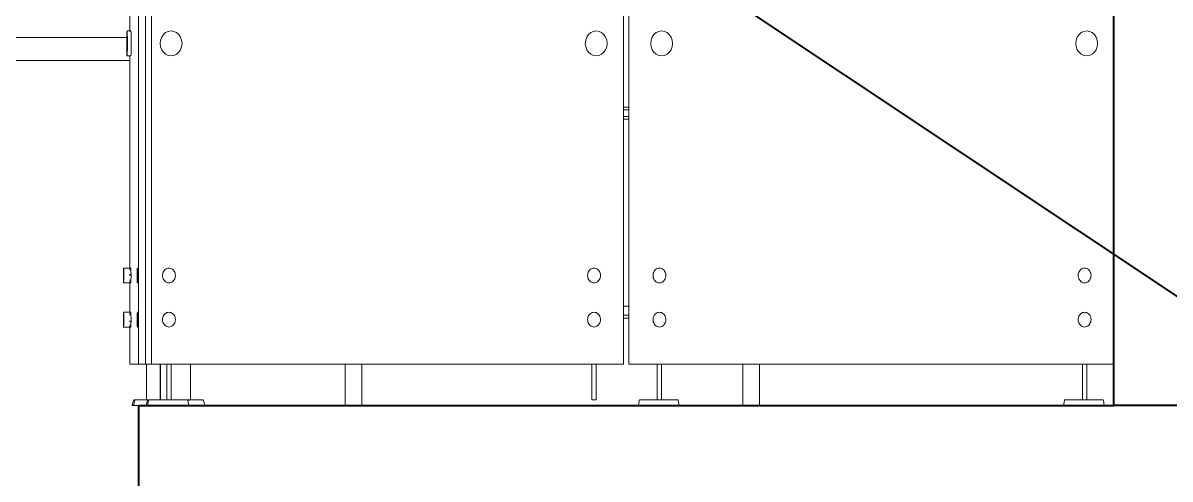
# Model space of a CAD drawing. Header units: inches. Extents: x 141029 to 151573, y -22384 to -18036.
# Drawn here: x 144584.1 to 144683.8, y -20385 to -20345.4 of the extents above; entities that cross this region are included whole.
import ezdxf

# ---------------------------------------------------------------- set-up
doc = ezdxf.new("R2010")
doc.units = ezdxf.units.IN
doc.header["$LTSCALE"] = 0.5
doc.header["$MEASUREMENT"] = 0
doc.layers.add('wall', color=1, linetype='Continuous', lineweight=40)
doc.layers.add('window', color=4, linetype='Continuous', lineweight=13)

msp = doc.modelspace()

# ---------------------------------------------------------------- linework, layer by layer
at = {"layer": 'wall'}
for p, q in [((141502.313, -18246.242), (147362.44, -22155.74)), ((144678.935, -20378.61), (144678.935, -20272.61)), ((144594.159, -20378.61), (144594.159, -20392.61)), ((144594.159, -20378.61), (144678.935, -20378.61)), ((144813.166, -20378.61), (144678.935, -20378.61))]:
    msp.add_line(p, q, dxfattribs=at)
at = {"layer": 'window'}
for p, q in [((144593.415, -20346.092), (144593.415, -20343.023)), ((144594.159, -20375.03), (144594.159, -20343.023)), ((144594.788, -20343.023), (144594.788, -20375.03)), ((144595.313, -20343.023), (144595.313, -20375.03)), ((144636.31, -20343.023), (144636.31, -20375.03)), ((144636.784, -20375.03), (144636.784, -20343.023)), ((144593.148, -20346.61), (144553.627, -20346.61)), ((144593.145, -20346.858), (144593.144, -20347.139)), ((144593.145, -20346.858), (144593.148, -20346.61)), ((144593.148, -20346.597), (144593.153, -20346.372)), ((144593.148, -20346.61), (144593.148, -20346.597)), ((144593.153, -20346.372), (144593.159, -20346.2)), ((144593.159, -20346.2), (144593.166, -20346.092)), ((144593.166, -20346.092), (144593.174, -20346.055)), ((144593.174, -20346.055), (144593.182, -20346.092)), ((144593.508, -20346.055), (144593.174, -20346.055)), ((144593.182, -20346.092), (144593.19, -20346.2)), ((144593.19, -20346.2), (144593.196, -20346.372)), ((144593.196, -20346.372), (144593.201, -20346.597)), ((144593.201, -20346.597), (144593.204, -20346.858)), ((144593.204, -20346.858), (144593.205, -20347.139)), ((144593.508, -20346.055), (144593.5, -20346.092)), ((144593.516, -20346.092), (144593.508, -20346.055)), ((144593.523, -20346.2), (144593.516, -20346.092)), ((144593.529, -20346.372), (144593.523, -20346.2)), ((144593.534, -20346.597), (144593.529, -20346.372)), ((144593.537, -20346.858), (144593.534, -20346.597)), ((144593.538, -20347.139), (144593.537, -20346.858)), ((144596.089, -20346.858), (144596.057, -20347.139)), ((144596.089, -20346.858), (144596.184, -20346.597)), ((144596.184, -20346.597), (144596.334, -20346.372)), ((144596.334, -20346.372), (144596.53, -20346.2)), ((144596.53, -20346.2), (144596.759, -20346.092)), ((144596.759, -20346.092), (144597.004, -20346.055)), ((144597.249, -20346.092), (144597.004, -20346.055)), ((144597.249, -20346.092), (144597.478, -20346.2)), ((144597.674, -20346.372), (144597.478, -20346.2)), ((144597.674, -20346.372), (144597.824, -20346.597)), ((144597.919, -20346.858), (144597.824, -20346.597)), ((144597.919, -20346.858), (144597.951, -20347.139)), ((144633.031, -20346.858), (144632.999, -20347.139)), ((144633.031, -20346.858), (144633.126, -20346.597)), ((144633.126, -20346.597), (144633.276, -20346.372)), ((144633.276, -20346.372), (144633.472, -20346.2)), ((144633.472, -20346.2), (144633.701, -20346.092)), ((144633.701, -20346.092), (144633.946, -20346.055)), ((144634.191, -20346.092), (144633.946, -20346.055)), ((144634.191, -20346.092), (144634.42, -20346.2)), ((144634.616, -20346.372), (144634.42, -20346.2)), ((144634.616, -20346.372), (144634.766, -20346.597)), ((144634.861, -20346.858), (144634.766, -20346.597)), ((144634.861, -20346.858), (144634.893, -20347.139)), ((144638.713, -20346.858), (144638.68, -20347.139)), ((144638.713, -20346.858), (144638.807, -20346.597)), ((144638.807, -20346.597), (144638.958, -20346.372)), ((144638.958, -20346.372), (144639.154, -20346.2)), ((144639.154, -20346.2), (144639.383, -20346.092)), ((144639.383, -20346.092), (144639.628, -20346.055)), ((144639.873, -20346.092), (144639.628, -20346.055)), ((144639.873, -20346.092), (144640.101, -20346.2)), ((144640.297, -20346.372), (144640.101, -20346.2)), ((144640.297, -20346.372), (144640.448, -20346.597)), ((144640.543, -20346.858), (144640.448, -20346.597)), ((144640.543, -20346.858), (144640.575, -20347.139)), ((144675.658, -20346.858), (144675.625, -20347.139)), ((144675.658, -20346.858), (144675.752, -20346.597)), ((144675.752, -20346.597), (144675.903, -20346.372)), ((144675.903, -20346.372), (144676.099, -20346.2)), ((144676.099, -20346.2), (144676.327, -20346.092)), ((144676.327, -20346.092), (144676.573, -20346.055)), ((144676.818, -20346.092), (144676.573, -20346.055)), ((144676.818, -20346.092), (144677.046, -20346.2)), ((144677.242, -20346.372), (144677.046, -20346.2)), ((144677.242, -20346.372), (144677.393, -20346.597)), ((144677.488, -20346.858), (144677.393, -20346.597)), ((144677.488, -20346.858), (144677.52, -20347.139)), ((144593.145, -20347.42), (144593.144, -20347.139)), ((144593.148, -20347.681), (144593.145, -20347.42)), ((144593.153, -20347.905), (144593.148, -20347.681)), ((144593.153, -20347.905), (144593.159, -20348.078)), ((144593.19, -20348.078), (144593.196, -20347.905)), ((144593.201, -20347.681), (144593.196, -20347.905)), ((144593.204, -20347.42), (144593.201, -20347.681)), ((144593.205, -20347.139), (144593.204, -20347.42)), ((144593.523, -20348.078), (144593.529, -20347.905)), ((144593.529, -20347.905), (144593.534, -20347.681)), ((144593.534, -20347.681), (144593.537, -20347.42)), ((144593.537, -20347.42), (144593.538, -20347.139)), ((144596.057, -20347.139), (144596.089, -20347.42)), ((144596.184, -20347.681), (144596.089, -20347.42)), ((144596.334, -20347.905), (144596.184, -20347.681)), ((144596.334, -20347.905), (144596.53, -20348.078)), ((144597.478, -20348.078), (144597.674, -20347.905)), ((144597.824, -20347.681), (144597.674, -20347.905)), ((144597.919, -20347.42), (144597.824, -20347.681)), ((144597.919, -20347.42), (144597.951, -20347.139)), ((144632.999, -20347.139), (144633.031, -20347.42)), ((144633.126, -20347.681), (144633.031, -20347.42)), ((144633.276, -20347.905), (144633.126, -20347.681)), ((144633.276, -20347.905), (144633.472, -20348.078)), ((144634.42, -20348.078), (144634.616, -20347.905)), ((144634.766, -20347.681), (144634.616, -20347.905)), ((144634.861, -20347.42), (144634.766, -20347.681)), ((144634.861, -20347.42), (144634.893, -20347.139)), ((144638.68, -20347.139), (144638.713, -20347.42)), ((144638.807, -20347.681), (144638.713, -20347.42)), ((144638.958, -20347.905), (144638.807, -20347.681)), ((144638.958, -20347.905), (144639.154, -20348.078)), ((144640.101, -20348.078), (144640.297, -20347.905)), ((144640.448, -20347.681), (144640.297, -20347.905)), ((144640.543, -20347.42), (144640.448, -20347.681)), ((144640.543, -20347.42), (144640.575, -20347.139)), ((144675.625, -20347.139), (144675.658, -20347.42)), ((144675.752, -20347.681), (144675.658, -20347.42)), ((144675.903, -20347.905), (144675.752, -20347.681)), ((144675.903, -20347.905), (144676.099, -20348.078)), ((144677.046, -20348.078), (144677.242, -20347.905)), ((144677.393, -20347.681), (144677.242, -20347.905)), ((144677.488, -20347.42), (144677.393, -20347.681)), ((144677.488, -20347.42), (144677.52, -20347.139)), ((144552.127, -20348.61), (144593.415, -20348.61)), ((144593.159, -20348.078), (144593.166, -20348.186)), ((144593.166, -20348.186), (144593.174, -20348.223)), ((144593.174, -20348.223), (144593.182, -20348.186)), ((144593.508, -20348.223), (144593.174, -20348.223)), ((144593.182, -20348.186), (144593.19, -20348.078)), ((144593.415, -20366.739), (144593.415, -20348.186)), ((144593.508, -20348.223), (144593.5, -20348.186)), ((144593.516, -20348.186), (144593.508, -20348.223)), ((144593.516, -20348.186), (144593.523, -20348.078)), ((144596.53, -20348.078), (144596.759, -20348.186)), ((144596.759, -20348.186), (144597.004, -20348.223)), ((144597.004, -20348.223), (144597.249, -20348.186)), ((144597.249, -20348.186), (144597.478, -20348.078)), ((144633.472, -20348.078), (144633.701, -20348.186)), ((144633.701, -20348.186), (144633.946, -20348.223)), ((144633.946, -20348.223), (144634.191, -20348.186)), ((144634.191, -20348.186), (144634.42, -20348.078)), ((144639.154, -20348.078), (144639.383, -20348.186)), ((144639.383, -20348.186), (144639.628, -20348.223)), ((144639.628, -20348.223), (144639.873, -20348.186)), ((144639.873, -20348.186), (144640.101, -20348.078)), ((144676.099, -20348.078), (144676.327, -20348.186)), ((144676.327, -20348.186), (144676.573, -20348.223)), ((144676.573, -20348.223), (144676.818, -20348.186)), ((144676.818, -20348.186), (144677.046, -20348.078)), ((144636.31, -20352.68), (144636.784, -20352.68)), ((144636.784, -20352.924), (144636.31, -20352.924)), ((144636.31, -20353.483), (144636.784, -20353.483)), ((144636.31, -20353.727), (144636.784, -20353.727)), ((144592.857, -20366.933), (144592.859, -20366.857)), ((144592.861, -20366.792), (144592.859, -20366.857)), ((144592.861, -20366.792), (144592.864, -20366.739)), ((144592.864, -20366.739), (144592.866, -20366.701)), ((144592.869, -20366.677), (144592.866, -20366.701)), ((144592.872, -20366.669), (144592.869, -20366.677)), ((144592.872, -20366.669), (144592.875, -20366.677)), ((144593.501, -20366.669), (144592.872, -20366.669)), ((144592.878, -20366.701), (144592.875, -20366.677)), ((144592.88, -20366.739), (144592.878, -20366.701)), ((144592.88, -20366.739), (144592.883, -20366.792)), ((144592.883, -20366.792), (144592.885, -20366.857)), ((144592.885, -20366.857), (144592.887, -20366.933)), ((144593.415, -20366.857), (144593.415, -20366.792)), ((144593.489, -20366.857), (144593.491, -20366.792)), ((144593.496, -20366.701), (144593.493, -20366.739)), ((144593.496, -20366.701), (144593.499, -20366.677)), ((144593.499, -20366.677), (144593.501, -20366.669)), ((144593.504, -20366.677), (144593.501, -20366.669)), ((144593.504, -20366.677), (144593.507, -20366.701)), ((144593.507, -20366.701), (144593.51, -20366.739)), ((144593.51, -20366.739), (144593.512, -20366.792)), ((144593.514, -20366.857), (144593.512, -20366.792)), ((144593.516, -20366.933), (144593.514, -20366.857)), ((144594.061, -20366.933), (144594.063, -20366.857)), ((144594.065, -20366.792), (144594.063, -20366.857)), ((144594.065, -20366.792), (144594.067, -20366.739)), ((144594.067, -20366.739), (144594.07, -20366.701)), ((144594.073, -20366.677), (144594.07, -20366.701)), ((144594.076, -20366.669), (144594.073, -20366.677)), ((144594.076, -20366.669), (144594.078, -20366.677)), ((144594.159, -20366.669), (144594.076, -20366.669)), ((144594.081, -20366.701), (144594.078, -20366.677)), ((144594.084, -20366.739), (144594.081, -20366.701)), ((144594.084, -20366.739), (144594.086, -20366.792)), ((144594.086, -20366.792), (144594.088, -20366.857)), ((144594.088, -20366.857), (144594.09, -20366.933)), ((144596.422, -20366.857), (144596.365, -20366.933)), ((144596.489, -20366.792), (144596.422, -20366.857)), ((144596.564, -20366.739), (144596.489, -20366.792)), ((144596.645, -20366.701), (144596.564, -20366.739)), ((144596.645, -20366.701), (144596.73, -20366.677)), ((144596.73, -20366.677), (144596.818, -20366.669)), ((144596.905, -20366.677), (144596.818, -20366.669)), ((144596.99, -20366.701), (144596.905, -20366.677)), ((144597.072, -20366.739), (144596.99, -20366.701)), ((144597.072, -20366.739), (144597.146, -20366.792)), ((144597.213, -20366.857), (144597.146, -20366.792)), ((144597.27, -20366.933), (144597.213, -20366.857)), ((144633.364, -20366.857), (144633.307, -20366.933)), ((144633.431, -20366.792), (144633.364, -20366.857)), ((144633.506, -20366.739), (144633.431, -20366.792)), ((144633.587, -20366.701), (144633.506, -20366.739)), ((144633.587, -20366.701), (144633.672, -20366.677)), ((144633.672, -20366.677), (144633.76, -20366.669)), ((144633.847, -20366.677), (144633.76, -20366.669)), ((144633.932, -20366.701), (144633.847, -20366.677)), ((144634.013, -20366.739), (144633.932, -20366.701)), ((144634.013, -20366.739), (144634.088, -20366.792)), ((144634.155, -20366.857), (144634.088, -20366.792)), ((144634.212, -20366.933), (144634.155, -20366.857)), ((144639.046, -20366.857), (144638.989, -20366.933)), ((144639.112, -20366.792), (144639.046, -20366.857)), ((144639.187, -20366.739), (144639.112, -20366.792)), ((144639.268, -20366.701), (144639.187, -20366.739)), ((144639.268, -20366.701), (144639.354, -20366.677)), ((144639.354, -20366.677), (144639.441, -20366.669)), ((144639.529, -20366.677), (144639.441, -20366.669)), ((144639.614, -20366.701), (144639.529, -20366.677)), ((144639.695, -20366.739), (144639.614, -20366.701)), ((144639.695, -20366.739), (144639.77, -20366.792)), ((144639.837, -20366.857), (144639.77, -20366.792)), ((144639.894, -20366.933), (144639.837, -20366.857)), ((144675.991, -20366.857), (144675.934, -20366.933)), ((144676.057, -20366.792), (144675.991, -20366.857)), ((144676.132, -20366.739), (144676.057, -20366.792)), ((144676.213, -20366.701), (144676.132, -20366.739)), ((144676.213, -20366.701), (144676.299, -20366.677)), ((144676.299, -20366.677), (144676.386, -20366.669)), ((144676.474, -20366.677), (144676.386, -20366.669)), ((144676.559, -20366.701), (144676.474, -20366.677)), ((144676.64, -20366.739), (144676.559, -20366.701)), ((144676.64, -20366.739), (144676.715, -20366.792)), ((144676.782, -20366.857), (144676.715, -20366.792)), ((144676.839, -20366.933), (144676.782, -20366.857)), ((144592.854, -20367.21), (144592.855, -20367.112)), ((144592.854, -20367.21), (144592.854, -20367.31)), ((144592.854, -20367.41), (144592.854, -20367.31)), ((144592.855, -20367.508), (144592.854, -20367.41)), ((144592.855, -20367.112), (144592.856, -20367.019)), ((144592.856, -20367.6), (144592.855, -20367.508)), ((144592.857, -20366.933), (144592.856, -20367.019)), ((144592.857, -20367.686), (144592.856, -20367.6)), ((144592.859, -20367.762), (144592.857, -20367.686)), ((144592.859, -20367.762), (144592.861, -20367.828)), ((144592.864, -20367.88), (144592.861, -20367.828)), ((144592.864, -20367.88), (144592.866, -20367.919)), ((144592.88, -20367.88), (144592.878, -20367.919)), ((144592.88, -20367.88), (144592.883, -20367.828)), ((144592.883, -20367.828), (144592.885, -20367.762)), ((144592.887, -20367.686), (144592.885, -20367.762)), ((144592.888, -20367.019), (144592.887, -20366.933)), ((144592.888, -20367.6), (144592.887, -20367.686)), ((144592.888, -20367.019), (144592.889, -20367.112)), ((144592.889, -20367.508), (144592.888, -20367.6)), ((144592.89, -20367.21), (144592.889, -20367.112)), ((144592.889, -20367.508), (144592.89, -20367.41)), ((144592.89, -20367.21), (144592.89, -20367.31)), ((144592.89, -20367.31), (144592.89, -20367.41)), ((144593.415, -20367.31), (144593.415, -20367.21)), ((144593.415, -20367.762), (144593.415, -20367.686)), ((144593.415, -20367.88), (144593.415, -20367.828)), ((144593.483, -20367.31), (144593.483, -20367.21)), ((144593.487, -20367.686), (144593.489, -20367.762)), ((144593.493, -20367.88), (144593.491, -20367.828)), ((144593.493, -20367.217), (144593.493, -20367.21)), ((144593.493, -20367.263), (144593.493, -20367.217)), ((144593.493, -20367.263), (144593.493, -20367.31)), ((144593.507, -20367.919), (144593.51, -20367.88)), ((144593.509, -20367.21), (144593.51, -20367.217)), ((144593.51, -20367.263), (144593.51, -20367.217)), ((144593.51, -20367.263), (144593.51, -20367.31)), ((144593.512, -20367.828), (144593.51, -20367.88)), ((144593.512, -20367.828), (144593.514, -20367.762)), ((144593.514, -20367.762), (144593.516, -20367.686)), ((144593.516, -20366.933), (144593.518, -20367.019)), ((144593.516, -20367.686), (144593.518, -20367.6)), ((144593.519, -20367.112), (144593.518, -20367.019)), ((144593.518, -20367.6), (144593.519, -20367.508)), ((144593.519, -20367.112), (144593.519, -20367.21)), ((144593.52, -20367.31), (144593.519, -20367.21)), ((144593.519, -20367.41), (144593.52, -20367.31)), ((144593.519, -20367.508), (144593.519, -20367.41)), ((144594.058, -20367.21), (144594.057, -20367.31)), ((144594.058, -20367.41), (144594.057, -20367.31)), ((144594.058, -20367.112), (144594.059, -20367.019)), ((144594.058, -20367.21), (144594.058, -20367.112)), ((144594.058, -20367.508), (144594.058, -20367.41)), ((144594.059, -20367.6), (144594.058, -20367.508)), ((144594.061, -20366.933), (144594.059, -20367.019)), ((144594.061, -20367.686), (144594.059, -20367.6)), ((144594.063, -20367.762), (144594.061, -20367.686)), ((144594.063, -20367.762), (144594.065, -20367.828)), ((144594.067, -20367.88), (144594.065, -20367.828)), ((144594.067, -20367.88), (144594.07, -20367.919)), ((144594.084, -20367.88), (144594.081, -20367.919)), ((144594.084, -20367.88), (144594.086, -20367.828)), ((144594.086, -20367.828), (144594.088, -20367.762)), ((144594.09, -20367.686), (144594.088, -20367.762)), ((144594.092, -20367.019), (144594.09, -20366.933)), ((144594.092, -20367.6), (144594.09, -20367.686)), ((144594.092, -20367.019), (144594.093, -20367.112)), ((144594.093, -20367.508), (144594.092, -20367.6)), ((144594.094, -20367.21), (144594.093, -20367.112)), ((144594.093, -20367.508), (144594.094, -20367.41)), ((144594.094, -20367.21), (144594.094, -20367.31)), ((144594.094, -20367.31), (144594.094, -20367.41)), ((144596.265, -20367.21), (144596.258, -20367.31)), ((144596.258, -20367.31), (144596.265, -20367.41)), ((144596.265, -20367.21), (144596.286, -20367.112)), ((144596.265, -20367.41), (144596.286, -20367.508)), ((144596.319, -20367.019), (144596.286, -20367.112)), ((144596.286, -20367.508), (144596.319, -20367.6)), ((144596.365, -20366.933), (144596.319, -20367.019)), ((144596.319, -20367.6), (144596.365, -20367.686)), ((144596.365, -20367.686), (144596.422, -20367.762)), ((144596.422, -20367.762), (144596.489, -20367.828)), ((144596.564, -20367.88), (144596.489, -20367.828)), ((144596.645, -20367.919), (144596.564, -20367.88)), ((144596.99, -20367.919), (144597.072, -20367.88)), ((144597.072, -20367.88), (144597.146, -20367.828)), ((144597.146, -20367.828), (144597.213, -20367.762)), ((144597.213, -20367.762), (144597.27, -20367.686)), ((144597.316, -20367.019), (144597.27, -20366.933)), ((144597.27, -20367.686), (144597.316, -20367.6)), ((144597.35, -20367.112), (144597.316, -20367.019)), ((144597.316, -20367.6), (144597.35, -20367.508)), ((144597.37, -20367.21), (144597.35, -20367.112)), ((144597.35, -20367.508), (144597.37, -20367.41)), ((144597.377, -20367.31), (144597.37, -20367.21)), ((144597.37, -20367.41), (144597.377, -20367.31)), ((144633.207, -20367.21), (144633.2, -20367.31)), ((144633.2, -20367.31), (144633.207, -20367.41)), ((144633.207, -20367.21), (144633.228, -20367.112)), ((144633.207, -20367.41), (144633.228, -20367.508)), ((144633.261, -20367.019), (144633.228, -20367.112)), ((144633.228, -20367.508), (144633.261, -20367.6)), ((144633.307, -20366.933), (144633.261, -20367.019)), ((144633.261, -20367.6), (144633.307, -20367.686)), ((144633.307, -20367.686), (144633.364, -20367.762)), ((144633.364, -20367.762), (144633.431, -20367.828)), ((144633.506, -20367.88), (144633.431, -20367.828)), ((144633.587, -20367.919), (144633.506, -20367.88)), ((144633.932, -20367.919), (144634.013, -20367.88)), ((144634.013, -20367.88), (144634.088, -20367.828)), ((144634.088, -20367.828), (144634.155, -20367.762)), ((144634.155, -20367.762), (144634.212, -20367.686)), ((144634.258, -20367.019), (144634.212, -20366.933)), ((144634.212, -20367.686), (144634.258, -20367.6)), ((144634.292, -20367.112), (144634.258, -20367.019)), ((144634.258, -20367.6), (144634.292, -20367.508)), ((144634.312, -20367.21), (144634.292, -20367.112)), ((144634.292, -20367.508), (144634.312, -20367.41)), ((144634.319, -20367.31), (144634.312, -20367.21)), ((144634.312, -20367.41), (144634.319, -20367.31)), ((144638.889, -20367.21), (144638.882, -20367.31)), ((144638.882, -20367.31), (144638.889, -20367.41)), ((144638.889, -20367.21), (144638.909, -20367.112)), ((144638.889, -20367.41), (144638.909, -20367.508)), ((144638.943, -20367.019), (144638.909, -20367.112)), ((144638.909, -20367.508), (144638.943, -20367.6)), ((144638.989, -20366.933), (144638.943, -20367.019)), ((144638.943, -20367.6), (144638.989, -20367.686)), ((144638.989, -20367.686), (144639.046, -20367.762)), ((144639.046, -20367.762), (144639.112, -20367.828)), ((144639.187, -20367.88), (144639.112, -20367.828)), ((144639.268, -20367.919), (144639.187, -20367.88)), ((144639.614, -20367.919), (144639.695, -20367.88)), ((144639.695, -20367.88), (144639.77, -20367.828)), ((144639.77, -20367.828), (144639.837, -20367.762)), ((144639.837, -20367.762), (144639.894, -20367.686)), ((144639.94, -20367.019), (144639.894, -20366.933)), ((144639.894, -20367.686), (144639.94, -20367.6)), ((144639.973, -20367.112), (144639.94, -20367.019)), ((144639.94, -20367.6), (144639.973, -20367.508)), ((144639.994, -20367.21), (144639.973, -20367.112)), ((144639.973, -20367.508), (144639.994, -20367.41)), ((144640.001, -20367.31), (144639.994, -20367.21)), ((144639.994, -20367.41), (144640.001, -20367.31)), ((144675.834, -20367.21), (144675.827, -20367.31)), ((144675.827, -20367.31), (144675.834, -20367.41)), ((144675.834, -20367.21), (144675.854, -20367.112)), ((144675.834, -20367.41), (144675.854, -20367.508)), ((144675.888, -20367.019), (144675.854, -20367.112)), ((144675.854, -20367.508), (144675.888, -20367.6)), ((144675.934, -20366.933), (144675.888, -20367.019)), ((144675.888, -20367.6), (144675.934, -20367.686)), ((144675.934, -20367.686), (144675.991, -20367.762)), ((144675.991, -20367.762), (144676.057, -20367.828)), ((144676.132, -20367.88), (144676.057, -20367.828)), ((144676.213, -20367.919), (144676.132, -20367.88)), ((144676.559, -20367.919), (144676.64, -20367.88)), ((144676.64, -20367.88), (144676.715, -20367.828)), ((144676.715, -20367.828), (144676.782, -20367.762)), ((144676.782, -20367.762), (144676.839, -20367.686)), ((144676.885, -20367.019), (144676.839, -20366.933)), ((144676.839, -20367.686), (144676.885, -20367.6)), ((144676.918, -20367.112), (144676.885, -20367.019)), ((144676.885, -20367.6), (144676.918, -20367.508)), ((144676.939, -20367.21), (144676.918, -20367.112)), ((144676.918, -20367.508), (144676.939, -20367.41)), ((144676.946, -20367.31), (144676.939, -20367.21)), ((144676.939, -20367.41), (144676.946, -20367.31)), ((144592.869, -20367.942), (144592.866, -20367.919)), ((144592.869, -20367.942), (144592.872, -20367.95)), ((144592.875, -20367.942), (144592.872, -20367.95)), ((144592.872, -20367.95), (144593.501, -20367.95)), ((144592.875, -20367.942), (144592.878, -20367.919)), ((144593.415, -20370.542), (144593.415, -20367.919)), ((144593.499, -20367.942), (144593.496, -20367.919)), ((144593.501, -20367.95), (144593.499, -20367.942)), ((144593.501, -20367.95), (144593.504, -20367.942)), ((144593.507, -20367.919), (144593.504, -20367.942)), ((144594.073, -20367.942), (144594.07, -20367.919)), ((144594.073, -20367.942), (144594.076, -20367.95)), ((144594.078, -20367.942), (144594.076, -20367.95)), ((144594.076, -20367.95), (144594.159, -20367.95)), ((144594.078, -20367.942), (144594.081, -20367.919)), ((144596.73, -20367.942), (144596.645, -20367.919)), ((144596.818, -20367.95), (144596.73, -20367.942)), ((144596.818, -20367.95), (144596.905, -20367.942)), ((144596.99, -20367.919), (144596.905, -20367.942)), ((144633.672, -20367.942), (144633.587, -20367.919)), ((144633.76, -20367.95), (144633.672, -20367.942)), ((144633.76, -20367.95), (144633.847, -20367.942)), ((144633.932, -20367.919), (144633.847, -20367.942)), ((144639.354, -20367.942), (144639.268, -20367.919)), ((144639.441, -20367.95), (144639.354, -20367.942)), ((144639.441, -20367.95), (144639.529, -20367.942)), ((144639.614, -20367.919), (144639.529, -20367.942)), ((144676.299, -20367.942), (144676.213, -20367.919)), ((144676.386, -20367.95), (144676.299, -20367.942)), ((144676.386, -20367.95), (144676.474, -20367.942)), ((144676.559, -20367.919), (144676.474, -20367.942)), ((144592.856, -20370.86), (144592.855, -20370.953)), ((144592.856, -20370.86), (144592.857, -20370.774)), ((144592.859, -20370.698), (144592.857, -20370.774)), ((144592.859, -20370.698), (144592.861, -20370.633)), ((144592.864, -20370.58), (144592.861, -20370.633)), ((144592.864, -20370.58), (144592.866, -20370.542)), ((144592.866, -20370.542), (144592.869, -20370.518)), ((144592.869, -20370.518), (144592.872, -20370.511)), ((144592.875, -20370.518), (144592.872, -20370.511)), ((144592.872, -20370.511), (144593.501, -20370.511)), ((144592.875, -20370.518), (144592.878, -20370.542)), ((144592.878, -20370.542), (144592.88, -20370.58)), ((144592.883, -20370.633), (144592.88, -20370.58)), ((144592.883, -20370.633), (144592.885, -20370.698)), ((144592.887, -20370.774), (144592.885, -20370.698)), ((144592.887, -20370.774), (144592.888, -20370.86)), ((144592.889, -20370.953), (144592.888, -20370.86)), ((144593.415, -20370.633), (144593.415, -20370.58)), ((144593.415, -20370.774), (144593.415, -20370.698)), ((144593.487, -20370.774), (144593.489, -20370.698)), ((144593.491, -20370.633), (144593.493, -20370.58)), ((144593.499, -20370.518), (144593.496, -20370.542)), ((144593.501, -20370.511), (144593.499, -20370.518)), ((144593.501, -20370.511), (144593.504, -20370.518)), ((144593.507, -20370.542), (144593.504, -20370.518)), ((144593.51, -20370.58), (144593.507, -20370.542)), ((144593.512, -20370.633), (144593.51, -20370.58)), ((144593.514, -20370.698), (144593.512, -20370.633)), ((144593.514, -20370.698), (144593.516, -20370.774)), ((144593.518, -20370.86), (144593.516, -20370.774)), ((144593.518, -20370.86), (144593.519, -20370.953)), ((144594.059, -20370.86), (144594.058, -20370.953)), ((144594.059, -20370.86), (144594.061, -20370.774)), ((144594.063, -20370.698), (144594.061, -20370.774)), ((144594.063, -20370.698), (144594.065, -20370.633)), ((144594.067, -20370.58), (144594.065, -20370.633)), ((144594.067, -20370.58), (144594.07, -20370.542)), ((144594.07, -20370.542), (144594.073, -20370.518)), ((144594.073, -20370.518), (144594.076, -20370.511)), ((144594.078, -20370.518), (144594.076, -20370.511)), ((144594.076, -20370.511), (144594.159, -20370.511)), ((144594.078, -20370.518), (144594.081, -20370.542)), ((144594.081, -20370.542), (144594.084, -20370.58)), ((144594.086, -20370.633), (144594.084, -20370.58)), ((144594.086, -20370.633), (144594.088, -20370.698)), ((144594.09, -20370.774), (144594.088, -20370.698)), ((144594.09, -20370.774), (144594.092, -20370.86)), ((144594.093, -20370.953), (144594.092, -20370.86)), ((144596.319, -20370.86), (144596.286, -20370.953)), ((144596.365, -20370.774), (144596.319, -20370.86)), ((144596.422, -20370.698), (144596.365, -20370.774)), ((144596.422, -20370.698), (144596.489, -20370.633)), ((144596.564, -20370.58), (144596.489, -20370.633)), ((144596.564, -20370.58), (144596.645, -20370.542)), ((144596.645, -20370.542), (144596.73, -20370.518)), ((144596.73, -20370.518), (144596.818, -20370.511)), ((144596.905, -20370.518), (144596.818, -20370.511)), ((144596.905, -20370.518), (144596.99, -20370.542)), ((144596.99, -20370.542), (144597.072, -20370.58)), ((144597.146, -20370.633), (144597.072, -20370.58)), ((144597.213, -20370.698), (144597.146, -20370.633)), ((144597.27, -20370.774), (144597.213, -20370.698)), ((144597.316, -20370.86), (144597.27, -20370.774)), ((144597.35, -20370.953), (144597.316, -20370.86)), ((144633.261, -20370.86), (144633.228, -20370.953)), ((144633.307, -20370.774), (144633.261, -20370.86)), ((144633.364, -20370.698), (144633.307, -20370.774)), ((144633.364, -20370.698), (144633.431, -20370.633)), ((144633.506, -20370.58), (144633.431, -20370.633)), ((144633.506, -20370.58), (144633.587, -20370.542)), ((144633.587, -20370.542), (144633.672, -20370.518)), ((144633.672, -20370.518), (144633.76, -20370.511)), ((144633.847, -20370.518), (144633.76, -20370.511)), ((144633.847, -20370.518), (144633.932, -20370.542)), ((144633.932, -20370.542), (144634.013, -20370.58)), ((144634.088, -20370.633), (144634.013, -20370.58)), ((144634.155, -20370.698), (144634.088, -20370.633)), ((144634.212, -20370.774), (144634.155, -20370.698)), ((144634.258, -20370.86), (144634.212, -20370.774)), ((144634.292, -20370.953), (144634.258, -20370.86)), ((144636.31, -20369.967), (144636.784, -20369.967)), ((144636.784, -20370.77), (144636.31, -20370.77)), ((144638.943, -20370.86), (144638.909, -20370.953)), ((144638.989, -20370.774), (144638.943, -20370.86)), ((144639.046, -20370.698), (144638.989, -20370.774)), ((144639.046, -20370.698), (144639.112, -20370.633)), ((144639.187, -20370.58), (144639.112, -20370.633)), ((144639.187, -20370.58), (144639.268, -20370.542)), ((144639.268, -20370.542), (144639.354, -20370.518)), ((144639.354, -20370.518), (144639.441, -20370.511)), ((144639.529, -20370.518), (144639.441, -20370.511)), ((144639.529, -20370.518), (144639.614, -20370.542)), ((144639.614, -20370.542), (144639.695, -20370.58)), ((144639.77, -20370.633), (144639.695, -20370.58)), ((144639.837, -20370.698), (144639.77, -20370.633)), ((144639.894, -20370.774), (144639.837, -20370.698)), ((144639.94, -20370.86), (144639.894, -20370.774)), ((144639.973, -20370.953), (144639.94, -20370.86)), ((144675.888, -20370.86), (144675.854, -20370.953)), ((144675.934, -20370.774), (144675.888, -20370.86)), ((144675.991, -20370.698), (144675.934, -20370.774)), ((144675.991, -20370.698), (144676.057, -20370.633)), ((144676.132, -20370.58), (144676.057, -20370.633)), ((144676.132, -20370.58), (144676.213, -20370.542)), ((144676.213, -20370.542), (144676.299, -20370.518)), ((144676.299, -20370.518), (144676.386, -20370.511)), ((144676.474, -20370.518), (144676.386, -20370.511)), ((144676.474, -20370.518), (144676.559, -20370.542)), ((144676.559, -20370.542), (144676.64, -20370.58)), ((144676.715, -20370.633), (144676.64, -20370.58)), ((144676.782, -20370.698), (144676.715, -20370.633)), ((144676.839, -20370.774), (144676.782, -20370.698)), ((144676.885, -20370.86), (144676.839, -20370.774)), ((144676.918, -20370.953), (144676.885, -20370.86)), ((144592.855, -20370.953), (144592.854, -20371.051)), ((144592.854, -20371.151), (144592.854, -20371.051)), ((144592.854, -20371.151), (144592.854, -20371.251)), ((144592.854, -20371.251), (144592.855, -20371.349)), ((144592.855, -20371.349), (144592.856, -20371.441)), ((144592.856, -20371.441), (144592.857, -20371.527)), ((144592.857, -20371.527), (144592.859, -20371.603)), ((144592.861, -20371.669), (144592.859, -20371.603)), ((144592.861, -20371.669), (144592.864, -20371.721)), ((144592.866, -20371.76), (144592.864, -20371.721)), ((144592.866, -20371.76), (144592.869, -20371.783)), ((144592.872, -20371.791), (144592.869, -20371.783)), ((144592.872, -20371.791), (144592.875, -20371.783)), ((144593.501, -20371.791), (144592.872, -20371.791)), ((144592.878, -20371.76), (144592.875, -20371.783)), ((144592.878, -20371.76), (144592.88, -20371.721)), ((144592.883, -20371.669), (144592.88, -20371.721)), ((144592.885, -20371.603), (144592.883, -20371.669)), ((144592.885, -20371.603), (144592.887, -20371.527)), ((144592.887, -20371.527), (144592.888, -20371.441)), ((144592.888, -20371.441), (144592.889, -20371.349)), ((144592.889, -20370.953), (144592.89, -20371.051)), ((144592.89, -20371.251), (144592.889, -20371.349)), ((144592.89, -20371.151), (144592.89, -20371.051)), ((144592.89, -20371.251), (144592.89, -20371.151)), ((144593.415, -20371.349), (144593.415, -20371.251)), ((144593.415, -20371.669), (144593.415, -20371.603)), ((144593.415, -20375.03), (144593.415, -20371.721)), ((144593.484, -20371.349), (144593.483, -20371.251)), ((144593.489, -20371.603), (144593.491, -20371.669)), ((144593.494, -20371.286), (144593.493, -20371.251)), ((144593.493, -20371.721), (144593.496, -20371.76)), ((144593.494, -20371.286), (144593.495, -20371.326)), ((144593.495, -20371.326), (144593.495, -20371.349)), ((144593.496, -20371.76), (144593.499, -20371.783)), ((144593.499, -20371.783), (144593.501, -20371.791)), ((144593.504, -20371.783), (144593.501, -20371.791)), ((144593.504, -20371.783), (144593.507, -20371.76)), ((144593.51, -20371.721), (144593.507, -20371.76)), ((144593.508, -20371.326), (144593.509, -20371.286)), ((144593.508, -20371.349), (144593.508, -20371.326)), ((144593.509, -20371.251), (144593.509, -20371.286)), ((144593.51, -20371.721), (144593.512, -20371.669)), ((144593.512, -20371.669), (144593.514, -20371.603)), ((144593.514, -20371.603), (144593.516, -20371.527)), ((144593.516, -20371.527), (144593.518, -20371.441)), ((144593.518, -20371.441), (144593.519, -20371.349)), ((144593.519, -20371.051), (144593.519, -20370.953)), ((144593.519, -20371.051), (144593.52, -20371.151)), ((144593.519, -20371.251), (144593.52, -20371.151)), ((144593.519, -20371.349), (144593.519, -20371.251)), ((144594.057, -20371.151), (144594.058, -20371.051)), ((144594.057, -20371.151), (144594.058, -20371.251)), ((144594.058, -20370.953), (144594.058, -20371.051)), ((144594.058, -20371.251), (144594.058, -20371.349)), ((144594.058, -20371.349), (144594.059, -20371.441)), ((144594.059, -20371.441), (144594.061, -20371.527)), ((144594.061, -20371.527), (144594.063, -20371.603)), ((144594.065, -20371.669), (144594.063, -20371.603)), ((144594.065, -20371.669), (144594.067, -20371.721)), ((144594.07, -20371.76), (144594.067, -20371.721)), ((144594.07, -20371.76), (144594.073, -20371.783)), ((144594.076, -20371.791), (144594.073, -20371.783)), ((144594.076, -20371.791), (144594.078, -20371.783)), ((144594.159, -20371.791), (144594.076, -20371.791)), ((144594.081, -20371.76), (144594.078, -20371.783)), ((144594.081, -20371.76), (144594.084, -20371.721)), ((144594.086, -20371.669), (144594.084, -20371.721)), ((144594.088, -20371.603), (144594.086, -20371.669)), ((144594.088, -20371.603), (144594.09, -20371.527)), ((144594.09, -20371.527), (144594.092, -20371.441)), ((144594.092, -20371.441), (144594.093, -20371.349)), ((144594.093, -20370.953), (144594.094, -20371.051)), ((144594.094, -20371.251), (144594.093, -20371.349)), ((144594.094, -20371.151), (144594.094, -20371.051)), ((144594.094, -20371.251), (144594.094, -20371.151)), ((144596.265, -20371.051), (144596.258, -20371.151)), ((144596.258, -20371.151), (144596.265, -20371.251)), ((144596.286, -20370.953), (144596.265, -20371.051)), ((144596.265, -20371.251), (144596.286, -20371.349)), ((144596.286, -20371.349), (144596.319, -20371.441)), ((144596.319, -20371.441), (144596.365, -20371.527)), ((144596.365, -20371.527), (144596.422, -20371.603)), ((144596.422, -20371.603), (144596.489, -20371.669)), ((144596.489, -20371.669), (144596.564, -20371.721)), ((144596.564, -20371.721), (144596.645, -20371.76)), ((144596.645, -20371.76), (144596.73, -20371.783)), ((144596.73, -20371.783), (144596.818, -20371.791)), ((144596.818, -20371.791), (144596.905, -20371.783)), ((144596.905, -20371.783), (144596.99, -20371.76)), ((144596.99, -20371.76), (144597.072, -20371.721)), ((144597.146, -20371.669), (144597.072, -20371.721)), ((144597.146, -20371.669), (144597.213, -20371.603)), ((144597.213, -20371.603), (144597.27, -20371.527)), ((144597.27, -20371.527), (144597.316, -20371.441)), ((144597.316, -20371.441), (144597.35, -20371.349)), ((144597.37, -20371.051), (144597.35, -20370.953)), ((144597.35, -20371.349), (144597.37, -20371.251)), ((144597.377, -20371.151), (144597.37, -20371.051)), ((144597.37, -20371.251), (144597.377, -20371.151)), ((144633.207, -20371.051), (144633.2, -20371.151)), ((144633.2, -20371.151), (144633.207, -20371.251)), ((144633.228, -20370.953), (144633.207, -20371.051)), ((144633.207, -20371.251), (144633.228, -20371.349)), ((144633.228, -20371.349), (144633.261, -20371.441)), ((144633.261, -20371.441), (144633.307, -20371.527)), ((144633.307, -20371.527), (144633.364, -20371.603)), ((144633.364, -20371.603), (144633.431, -20371.669)), ((144633.431, -20371.669), (144633.506, -20371.721)), ((144633.506, -20371.721), (144633.587, -20371.76)), ((144633.587, -20371.76), (144633.672, -20371.783)), ((144633.672, -20371.783), (144633.76, -20371.791)), ((144633.76, -20371.791), (144633.847, -20371.783)), ((144633.847, -20371.783), (144633.932, -20371.76)), ((144633.932, -20371.76), (144634.013, -20371.721)), ((144634.088, -20371.669), (144634.013, -20371.721)), ((144634.088, -20371.669), (144634.155, -20371.603)), ((144634.155, -20371.603), (144634.212, -20371.527)), ((144634.212, -20371.527), (144634.258, -20371.441)), ((144634.258, -20371.441), (144634.292, -20371.349)), ((144634.312, -20371.051), (144634.292, -20370.953)), ((144634.292, -20371.349), (144634.312, -20371.251)), ((144634.319, -20371.151), (144634.312, -20371.051)), ((144634.312, -20371.251), (144634.319, -20371.151)), ((144636.31, -20371.014), (144636.784, -20371.014)), ((144638.889, -20371.051), (144638.882, -20371.151)), ((144638.882, -20371.151), (144638.889, -20371.251)), ((144638.909, -20370.953), (144638.889, -20371.051)), ((144638.889, -20371.251), (144638.909, -20371.349)), ((144638.909, -20371.349), (144638.943, -20371.441)), ((144638.943, -20371.441), (144638.989, -20371.527)), ((144638.989, -20371.527), (144639.046, -20371.603)), ((144639.046, -20371.603), (144639.112, -20371.669)), ((144639.112, -20371.669), (144639.187, -20371.721)), ((144639.187, -20371.721), (144639.268, -20371.76)), ((144639.268, -20371.76), (144639.354, -20371.783)), ((144639.354, -20371.783), (144639.441, -20371.791)), ((144639.441, -20371.791), (144639.529, -20371.783)), ((144639.529, -20371.783), (144639.614, -20371.76)), ((144639.614, -20371.76), (144639.695, -20371.721)), ((144639.77, -20371.669), (144639.695, -20371.721)), ((144639.77, -20371.669), (144639.837, -20371.603)), ((144639.837, -20371.603), (144639.894, -20371.527)), ((144639.894, -20371.527), (144639.94, -20371.441)), ((144639.94, -20371.441), (144639.973, -20371.349)), ((144639.994, -20371.051), (144639.973, -20370.953)), ((144639.973, -20371.349), (144639.994, -20371.251)), ((144640.001, -20371.151), (144639.994, -20371.051)), ((144639.994, -20371.251), (144640.001, -20371.151)), ((144675.834, -20371.051), (144675.827, -20371.151)), ((144675.827, -20371.151), (144675.834, -20371.251)), ((144675.854, -20370.953), (144675.834, -20371.051)), ((144675.834, -20371.251), (144675.854, -20371.349)), ((144675.854, -20371.349), (144675.888, -20371.441)), ((144675.888, -20371.441), (144675.934, -20371.527)), ((144675.934, -20371.527), (144675.991, -20371.603)), ((144675.991, -20371.603), (144676.057, -20371.669)), ((144676.057, -20371.669), (144676.132, -20371.721)), ((144676.132, -20371.721), (144676.213, -20371.76)), ((144676.213, -20371.76), (144676.299, -20371.783)), ((144676.299, -20371.783), (144676.386, -20371.791)), ((144676.386, -20371.791), (144676.474, -20371.783)), ((144676.474, -20371.783), (144676.559, -20371.76)), ((144676.559, -20371.76), (144676.64, -20371.721)), ((144676.715, -20371.669), (144676.64, -20371.721)), ((144676.715, -20371.669), (144676.782, -20371.603)), ((144676.782, -20371.603), (144676.839, -20371.527)), ((144676.839, -20371.527), (144676.885, -20371.441)), ((144676.885, -20371.441), (144676.918, -20371.349)), ((144676.939, -20371.051), (144676.918, -20370.953)), ((144676.918, -20371.349), (144676.939, -20371.251)), ((144676.946, -20371.151), (144676.939, -20371.051)), ((144676.939, -20371.251), (144676.946, -20371.151)), ((144594.159, -20375.03), (144593.415, -20375.03)), ((144594.159, -20375.03), (144594.788, -20375.03)), ((144594.788, -20375.03), (144594.871, -20375.03)), ((144594.859, -20375.03), (144594.859, -20378.119)), ((144594.871, -20378.119), (144594.871, -20375.03)), ((144594.871, -20375.03), (144595.313, -20375.03)), ((144636.31, -20375.03), (144595.313, -20375.03)), ((144596.063, -20375.03), (144596.063, -20378.119)), ((144596.075, -20378.119), (144596.075, -20375.03)), ((144596.631, -20375.03), (144596.631, -20378.119)), ((144597.004, -20378.119), (144597.004, -20375.03)), ((144598.698, -20375.03), (144598.698, -20378.119)), ((144612.127, -20378.61), (144612.127, -20375.03)), ((144613.573, -20375.03), (144613.573, -20378.61)), ((144633.573, -20375.03), (144633.573, -20378.119)), ((144633.946, -20378.119), (144633.946, -20375.03)), ((144678.935, -20375.03), (144636.784, -20375.03)), ((144639.255, -20375.03), (144639.255, -20378.119)), ((144639.628, -20378.119), (144639.628, -20375.03)), ((144646.681, -20378.61), (144646.681, -20375.03)), ((144648.127, -20378.61), (144648.127, -20375.03)), ((144676.2, -20375.03), (144676.2, -20378.119)), ((144676.573, -20378.119), (144676.573, -20375.03)), ((144593.626, -20378.61), (144593.736, -20378.171)), ((144593.626, -20378.61), (144593.741, -20378.61)), ((144593.736, -20378.171), (144593.737, -20378.166)), ((144593.739, -20378.162), (144593.737, -20378.166)), ((144593.741, -20378.158), (144593.739, -20378.162)), ((144593.743, -20378.154), (144593.741, -20378.158)), ((144593.741, -20378.61), (144593.846, -20378.171)), ((144593.741, -20378.61), (144594.159, -20378.61)), ((144593.743, -20378.154), (144593.746, -20378.15)), ((144593.749, -20378.147), (144593.746, -20378.15)), ((144593.752, -20378.143), (144593.749, -20378.147)), ((144593.756, -20378.14), (144593.752, -20378.143)), ((144593.76, -20378.137), (144593.756, -20378.14)), ((144593.764, -20378.134), (144593.76, -20378.137)), ((144593.764, -20378.134), (144593.768, -20378.131)), ((144593.768, -20378.131), (144593.773, -20378.129)), ((144593.778, -20378.126), (144593.773, -20378.129)), ((144593.778, -20378.126), (144593.783, -20378.125)), ((144593.783, -20378.125), (144593.788, -20378.123)), ((144593.788, -20378.123), (144593.793, -20378.122)), ((144593.799, -20378.121), (144593.793, -20378.122)), ((144593.804, -20378.12), (144593.799, -20378.121)), ((144593.804, -20378.12), (144593.809, -20378.119)), ((144593.809, -20378.119), (144593.815, -20378.119)), ((144593.815, -20378.119), (144593.917, -20378.119)), ((144593.846, -20378.171), (144593.848, -20378.166)), ((144593.848, -20378.166), (144593.849, -20378.162)), ((144593.849, -20378.162), (144593.851, -20378.158)), ((144593.851, -20378.158), (144593.853, -20378.154)), ((144593.856, -20378.15), (144593.853, -20378.154)), ((144593.856, -20378.15), (144593.859, -20378.147)), ((144593.859, -20378.147), (144593.862, -20378.143)), ((144593.865, -20378.14), (144593.862, -20378.143)), ((144593.865, -20378.14), (144593.869, -20378.137)), ((144593.869, -20378.137), (144593.873, -20378.134)), ((144593.877, -20378.131), (144593.873, -20378.134)), ((144593.882, -20378.129), (144593.877, -20378.131)), ((144593.882, -20378.129), (144593.886, -20378.126)), ((144593.922, -20378.119), (144593.917, -20378.119)), ((144594.986, -20378.125), (144593.922, -20378.119)), ((144594.829, -20378.61), (144594.94, -20378.171)), ((144594.859, -20378.119), (144594.871, -20378.119)), ((144594.871, -20378.119), (144594.992, -20378.123)), ((144594.94, -20378.171), (144594.941, -20378.166)), ((144594.943, -20378.162), (144594.941, -20378.166)), ((144594.945, -20378.158), (144594.943, -20378.162)), ((144594.947, -20378.154), (144594.945, -20378.158)), ((144594.945, -20378.61), (144595.05, -20378.171)), ((144594.947, -20378.154), (144594.95, -20378.15)), ((144594.953, -20378.147), (144594.95, -20378.15)), ((144594.956, -20378.143), (144594.953, -20378.147)), ((144594.96, -20378.14), (144594.956, -20378.143)), ((144594.963, -20378.137), (144594.96, -20378.14)), ((144594.968, -20378.134), (144594.963, -20378.137)), ((144594.968, -20378.134), (144594.972, -20378.131)), ((144594.972, -20378.131), (144594.977, -20378.129)), ((144594.981, -20378.126), (144594.977, -20378.129)), ((144594.981, -20378.126), (144594.986, -20378.125)), ((144594.986, -20378.125), (144594.992, -20378.123)), ((144594.992, -20378.123), (144594.997, -20378.122)), ((144595.002, -20378.121), (144594.997, -20378.122)), ((144595.008, -20378.12), (144595.002, -20378.121)), ((144595.008, -20378.12), (144595.013, -20378.119)), ((144595.013, -20378.119), (144595.019, -20378.119)), ((144595.019, -20378.119), (144595.103, -20378.123)), ((144595.05, -20378.171), (144595.051, -20378.166)), ((144595.051, -20378.166), (144595.053, -20378.162)), ((144595.053, -20378.162), (144595.055, -20378.158)), ((144595.055, -20378.158), (144595.057, -20378.154)), ((144595.06, -20378.15), (144595.057, -20378.154)), ((144595.06, -20378.15), (144595.062, -20378.147)), ((144595.062, -20378.147), (144595.066, -20378.143)), ((144595.069, -20378.14), (144595.066, -20378.143)), ((144595.068, -20378.166), (144595.067, -20378.171)), ((144595.069, -20378.162), (144595.068, -20378.166)), ((144595.069, -20378.14), (144595.073, -20378.137)), ((144595.07, -20378.158), (144595.069, -20378.162)), ((144595.072, -20378.154), (144595.07, -20378.158)), ((144595.072, -20378.154), (144595.074, -20378.15)), ((144595.073, -20378.137), (144595.077, -20378.134)), ((144595.074, -20378.15), (144595.076, -20378.147)), ((144595.078, -20378.143), (144595.076, -20378.147)), ((144595.081, -20378.131), (144595.077, -20378.134)), ((144595.081, -20378.14), (144595.078, -20378.143)), ((144595.085, -20378.129), (144595.081, -20378.131)), ((144595.084, -20378.137), (144595.081, -20378.14)), ((144595.086, -20378.134), (144595.084, -20378.137)), ((144595.085, -20378.129), (144595.09, -20378.126)), ((144595.09, -20378.131), (144595.086, -20378.134)), ((144595.09, -20378.131), (144595.093, -20378.129)), ((144595.096, -20378.126), (144595.093, -20378.129)), ((144595.1, -20378.125), (144595.096, -20378.126)), ((144595.1, -20378.125), (144595.103, -20378.123)), ((144595.107, -20378.122), (144595.103, -20378.123)), ((144595.11, -20378.121), (144595.107, -20378.122)), ((144595.114, -20378.12), (144595.11, -20378.121)), ((144595.114, -20378.12), (144595.118, -20378.119)), ((144595.12, -20378.119), (144595.118, -20378.119)), ((144595.122, -20378.119), (144595.12, -20378.119)), ((144595.122, -20378.119), (144596.063, -20378.119)), ((144596.063, -20378.119), (144596.075, -20378.119)), ((144596.075, -20378.119), (144596.631, -20378.119)), ((144596.631, -20378.119), (144598.401, -20378.119)), ((144598.405, -20378.119), (144598.401, -20378.119)), ((144598.409, -20378.12), (144598.405, -20378.119)), ((144598.413, -20378.121), (144598.409, -20378.12)), ((144598.417, -20378.122), (144598.413, -20378.121)), ((144598.417, -20378.122), (144598.428, -20378.119)), ((144598.42, -20378.123), (144598.417, -20378.122)), ((144598.424, -20378.125), (144598.42, -20378.123)), ((144598.535, -20378.119), (144598.424, -20378.125)), ((144598.424, -20378.125), (144598.427, -20378.126)), ((144598.431, -20378.129), (144598.427, -20378.126)), ((144598.428, -20378.119), (144598.434, -20378.119)), ((144598.431, -20378.129), (144598.434, -20378.131)), ((144598.535, -20378.119), (144598.434, -20378.119)), ((144598.437, -20378.134), (144598.434, -20378.131)), ((144598.44, -20378.137), (144598.437, -20378.134)), ((144598.442, -20378.14), (144598.44, -20378.137)), ((144598.445, -20378.143), (144598.442, -20378.14)), ((144598.447, -20378.147), (144598.445, -20378.143)), ((144598.447, -20378.147), (144598.449, -20378.15)), ((144598.449, -20378.15), (144598.451, -20378.154)), ((144598.453, -20378.158), (144598.451, -20378.154)), ((144598.454, -20378.162), (144598.453, -20378.158)), ((144598.455, -20378.166), (144598.454, -20378.162)), ((144598.455, -20378.166), (144598.456, -20378.171)), ((144598.533, -20378.61), (144598.456, -20378.171)), ((144598.464, -20378.126), (144598.468, -20378.129)), ((144598.468, -20378.129), (144598.473, -20378.131)), ((144598.473, -20378.131), (144598.477, -20378.134)), ((144598.481, -20378.137), (144598.477, -20378.134)), ((144598.481, -20378.137), (144598.485, -20378.14)), ((144598.488, -20378.143), (144598.485, -20378.14)), ((144598.488, -20378.143), (144598.491, -20378.147)), ((144598.494, -20378.15), (144598.491, -20378.147)), ((144598.497, -20378.154), (144598.494, -20378.15)), ((144598.497, -20378.154), (144598.499, -20378.158)), ((144598.501, -20378.162), (144598.499, -20378.158)), ((144598.501, -20378.162), (144598.502, -20378.166)), ((144598.502, -20378.166), (144598.504, -20378.171)), ((144598.541, -20378.119), (144598.535, -20378.119)), ((144598.546, -20378.12), (144598.541, -20378.119)), ((144598.552, -20378.121), (144598.546, -20378.12)), ((144598.552, -20378.121), (144598.557, -20378.122)), ((144598.562, -20378.123), (144598.557, -20378.122)), ((144598.562, -20378.123), (144598.698, -20378.119)), ((144598.567, -20378.125), (144598.562, -20378.123)), ((144599.632, -20378.119), (144598.567, -20378.125)), ((144598.567, -20378.125), (144598.572, -20378.126)), ((144598.572, -20378.126), (144598.577, -20378.129)), ((144598.577, -20378.129), (144598.582, -20378.131)), ((144598.586, -20378.134), (144598.582, -20378.131)), ((144598.586, -20378.134), (144598.59, -20378.137)), ((144598.594, -20378.14), (144598.59, -20378.137)), ((144598.598, -20378.143), (144598.594, -20378.14)), ((144598.601, -20378.147), (144598.598, -20378.143)), ((144598.601, -20378.147), (144598.604, -20378.15)), ((144598.604, -20378.15), (144598.607, -20378.154)), ((144598.609, -20378.158), (144598.607, -20378.154)), ((144598.609, -20378.158), (144598.611, -20378.162)), ((144598.613, -20378.166), (144598.611, -20378.162)), ((144598.613, -20378.166), (144598.614, -20378.171)), ((144599.632, -20378.119), (144599.637, -20378.119)), ((144599.739, -20378.119), (144599.637, -20378.119)), ((144599.667, -20378.126), (144599.672, -20378.129)), ((144599.672, -20378.129), (144599.676, -20378.131)), ((144599.676, -20378.131), (144599.681, -20378.134)), ((144599.685, -20378.137), (144599.681, -20378.134)), ((144599.685, -20378.137), (144599.688, -20378.14)), ((144599.692, -20378.143), (144599.688, -20378.14)), ((144599.692, -20378.143), (144599.695, -20378.147)), ((144599.698, -20378.15), (144599.695, -20378.147)), ((144599.7, -20378.154), (144599.698, -20378.15)), ((144599.7, -20378.154), (144599.703, -20378.158)), ((144599.704, -20378.162), (144599.703, -20378.158)), ((144599.704, -20378.162), (144599.706, -20378.166)), ((144599.706, -20378.166), (144599.707, -20378.171)), ((144599.744, -20378.119), (144599.739, -20378.119)), ((144599.75, -20378.12), (144599.744, -20378.119)), ((144599.755, -20378.121), (144599.75, -20378.12)), ((144599.755, -20378.121), (144599.761, -20378.122)), ((144599.766, -20378.123), (144599.761, -20378.122)), ((144599.771, -20378.125), (144599.766, -20378.123)), ((144599.771, -20378.125), (144599.776, -20378.126)), ((144599.776, -20378.126), (144599.781, -20378.129)), ((144599.781, -20378.129), (144599.785, -20378.131)), ((144599.79, -20378.134), (144599.785, -20378.131)), ((144599.79, -20378.134), (144599.794, -20378.137)), ((144599.798, -20378.14), (144599.794, -20378.137)), ((144599.801, -20378.143), (144599.798, -20378.14)), ((144599.805, -20378.147), (144599.801, -20378.143)), ((144599.805, -20378.147), (144599.808, -20378.15)), ((144599.808, -20378.15), (144599.81, -20378.154)), ((144599.813, -20378.158), (144599.81, -20378.154)), ((144599.813, -20378.158), (144599.815, -20378.162)), ((144599.816, -20378.166), (144599.815, -20378.162)), ((144599.816, -20378.166), (144599.818, -20378.171)), ((144599.928, -20378.61), (144599.818, -20378.171)), ((144633.573, -20378.119), (144633.946, -20378.119)), ((144637.614, -20378.61), (144637.691, -20378.171)), ((144637.692, -20378.166), (144637.691, -20378.171)), ((144637.693, -20378.162), (144637.692, -20378.166)), ((144637.694, -20378.158), (144637.693, -20378.162)), ((144637.696, -20378.154), (144637.694, -20378.158)), ((144637.696, -20378.154), (144637.698, -20378.15)), ((144637.698, -20378.15), (144637.7, -20378.147)), ((144637.702, -20378.143), (144637.7, -20378.147)), ((144637.705, -20378.14), (144637.702, -20378.143)), ((144637.707, -20378.137), (144637.705, -20378.14)), ((144637.71, -20378.134), (144637.707, -20378.137)), ((144637.713, -20378.131), (144637.71, -20378.134)), ((144637.713, -20378.131), (144637.716, -20378.129)), ((144637.72, -20378.126), (144637.716, -20378.129)), ((144637.723, -20378.125), (144637.72, -20378.126)), ((144637.723, -20378.125), (144637.727, -20378.123)), ((144637.73, -20378.122), (144637.727, -20378.123)), ((144637.734, -20378.121), (144637.73, -20378.122)), ((144637.738, -20378.12), (144637.734, -20378.121)), ((144637.738, -20378.12), (144637.742, -20378.119)), ((144637.746, -20378.119), (144637.742, -20378.119)), ((144641.025, -20378.119), (144637.746, -20378.119)), ((144641.029, -20378.119), (144641.025, -20378.119)), ((144641.033, -20378.12), (144641.029, -20378.119)), ((144641.037, -20378.121), (144641.033, -20378.12)), ((144641.04, -20378.122), (144641.037, -20378.121)), ((144641.044, -20378.123), (144641.04, -20378.122)), ((144641.047, -20378.125), (144641.044, -20378.123)), ((144641.047, -20378.125), (144641.051, -20378.126)), ((144641.054, -20378.129), (144641.051, -20378.126)), ((144641.054, -20378.129), (144641.057, -20378.131)), ((144641.061, -20378.134), (144641.057, -20378.131)), ((144641.063, -20378.137), (144641.061, -20378.134)), ((144641.066, -20378.14), (144641.063, -20378.137)), ((144641.069, -20378.143), (144641.066, -20378.14)), ((144641.071, -20378.147), (144641.069, -20378.143)), ((144641.071, -20378.147), (144641.073, -20378.15)), ((144641.073, -20378.15), (144641.075, -20378.154)), ((144641.077, -20378.158), (144641.075, -20378.154)), ((144641.078, -20378.162), (144641.077, -20378.158)), ((144641.079, -20378.166), (144641.078, -20378.162)), ((144641.079, -20378.166), (144641.08, -20378.171)), ((144641.157, -20378.61), (144641.08, -20378.171)), ((144674.559, -20378.61), (144674.636, -20378.171)), ((144674.637, -20378.166), (144674.636, -20378.171)), ((144674.638, -20378.162), (144674.637, -20378.166)), ((144674.639, -20378.158), (144674.638, -20378.162)), ((144674.641, -20378.154), (144674.639, -20378.158)), ((144674.641, -20378.154), (144674.643, -20378.15)), ((144674.643, -20378.15), (144674.645, -20378.147)), ((144674.647, -20378.143), (144674.645, -20378.147)), ((144674.649, -20378.14), (144674.647, -20378.143)), ((144674.652, -20378.137), (144674.649, -20378.14)), ((144674.655, -20378.134), (144674.652, -20378.137)), ((144674.658, -20378.131), (144674.655, -20378.134)), ((144674.658, -20378.131), (144674.661, -20378.129)), ((144674.665, -20378.126), (144674.661, -20378.129)), ((144674.668, -20378.125), (144674.665, -20378.126)), ((144674.668, -20378.125), (144674.672, -20378.123)), ((144674.675, -20378.122), (144674.672, -20378.123)), ((144674.679, -20378.121), (144674.675, -20378.122)), ((144674.683, -20378.12), (144674.679, -20378.121)), ((144674.683, -20378.12), (144674.687, -20378.119)), ((144674.69, -20378.119), (144674.687, -20378.119)), ((144677.97, -20378.119), (144674.69, -20378.119)), ((144677.974, -20378.119), (144677.97, -20378.119)), ((144677.978, -20378.12), (144677.974, -20378.119)), ((144677.981, -20378.121), (144677.978, -20378.12)), ((144677.985, -20378.122), (144677.981, -20378.121)), ((144677.989, -20378.123), (144677.985, -20378.122)), ((144677.992, -20378.125), (144677.989, -20378.123)), ((144677.992, -20378.125), (144677.996, -20378.126)), ((144677.999, -20378.129), (144677.996, -20378.126)), ((144677.999, -20378.129), (144678.002, -20378.131)), ((144678.005, -20378.134), (144678.002, -20378.131)), ((144678.008, -20378.137), (144678.005, -20378.134)), ((144678.011, -20378.14), (144678.008, -20378.137)), ((144678.014, -20378.143), (144678.011, -20378.14)), ((144678.016, -20378.147), (144678.014, -20378.143)), ((144678.016, -20378.147), (144678.018, -20378.15)), ((144678.018, -20378.15), (144678.02, -20378.154)), ((144678.021, -20378.158), (144678.02, -20378.154)), ((144678.023, -20378.162), (144678.021, -20378.158)), ((144678.024, -20378.166), (144678.023, -20378.162)), ((144678.024, -20378.166), (144678.025, -20378.171)), ((144678.102, -20378.61), (144678.025, -20378.171))]:
    msp.add_line(p, q, dxfattribs=at)

doc.saveas('drawing.dxf')
